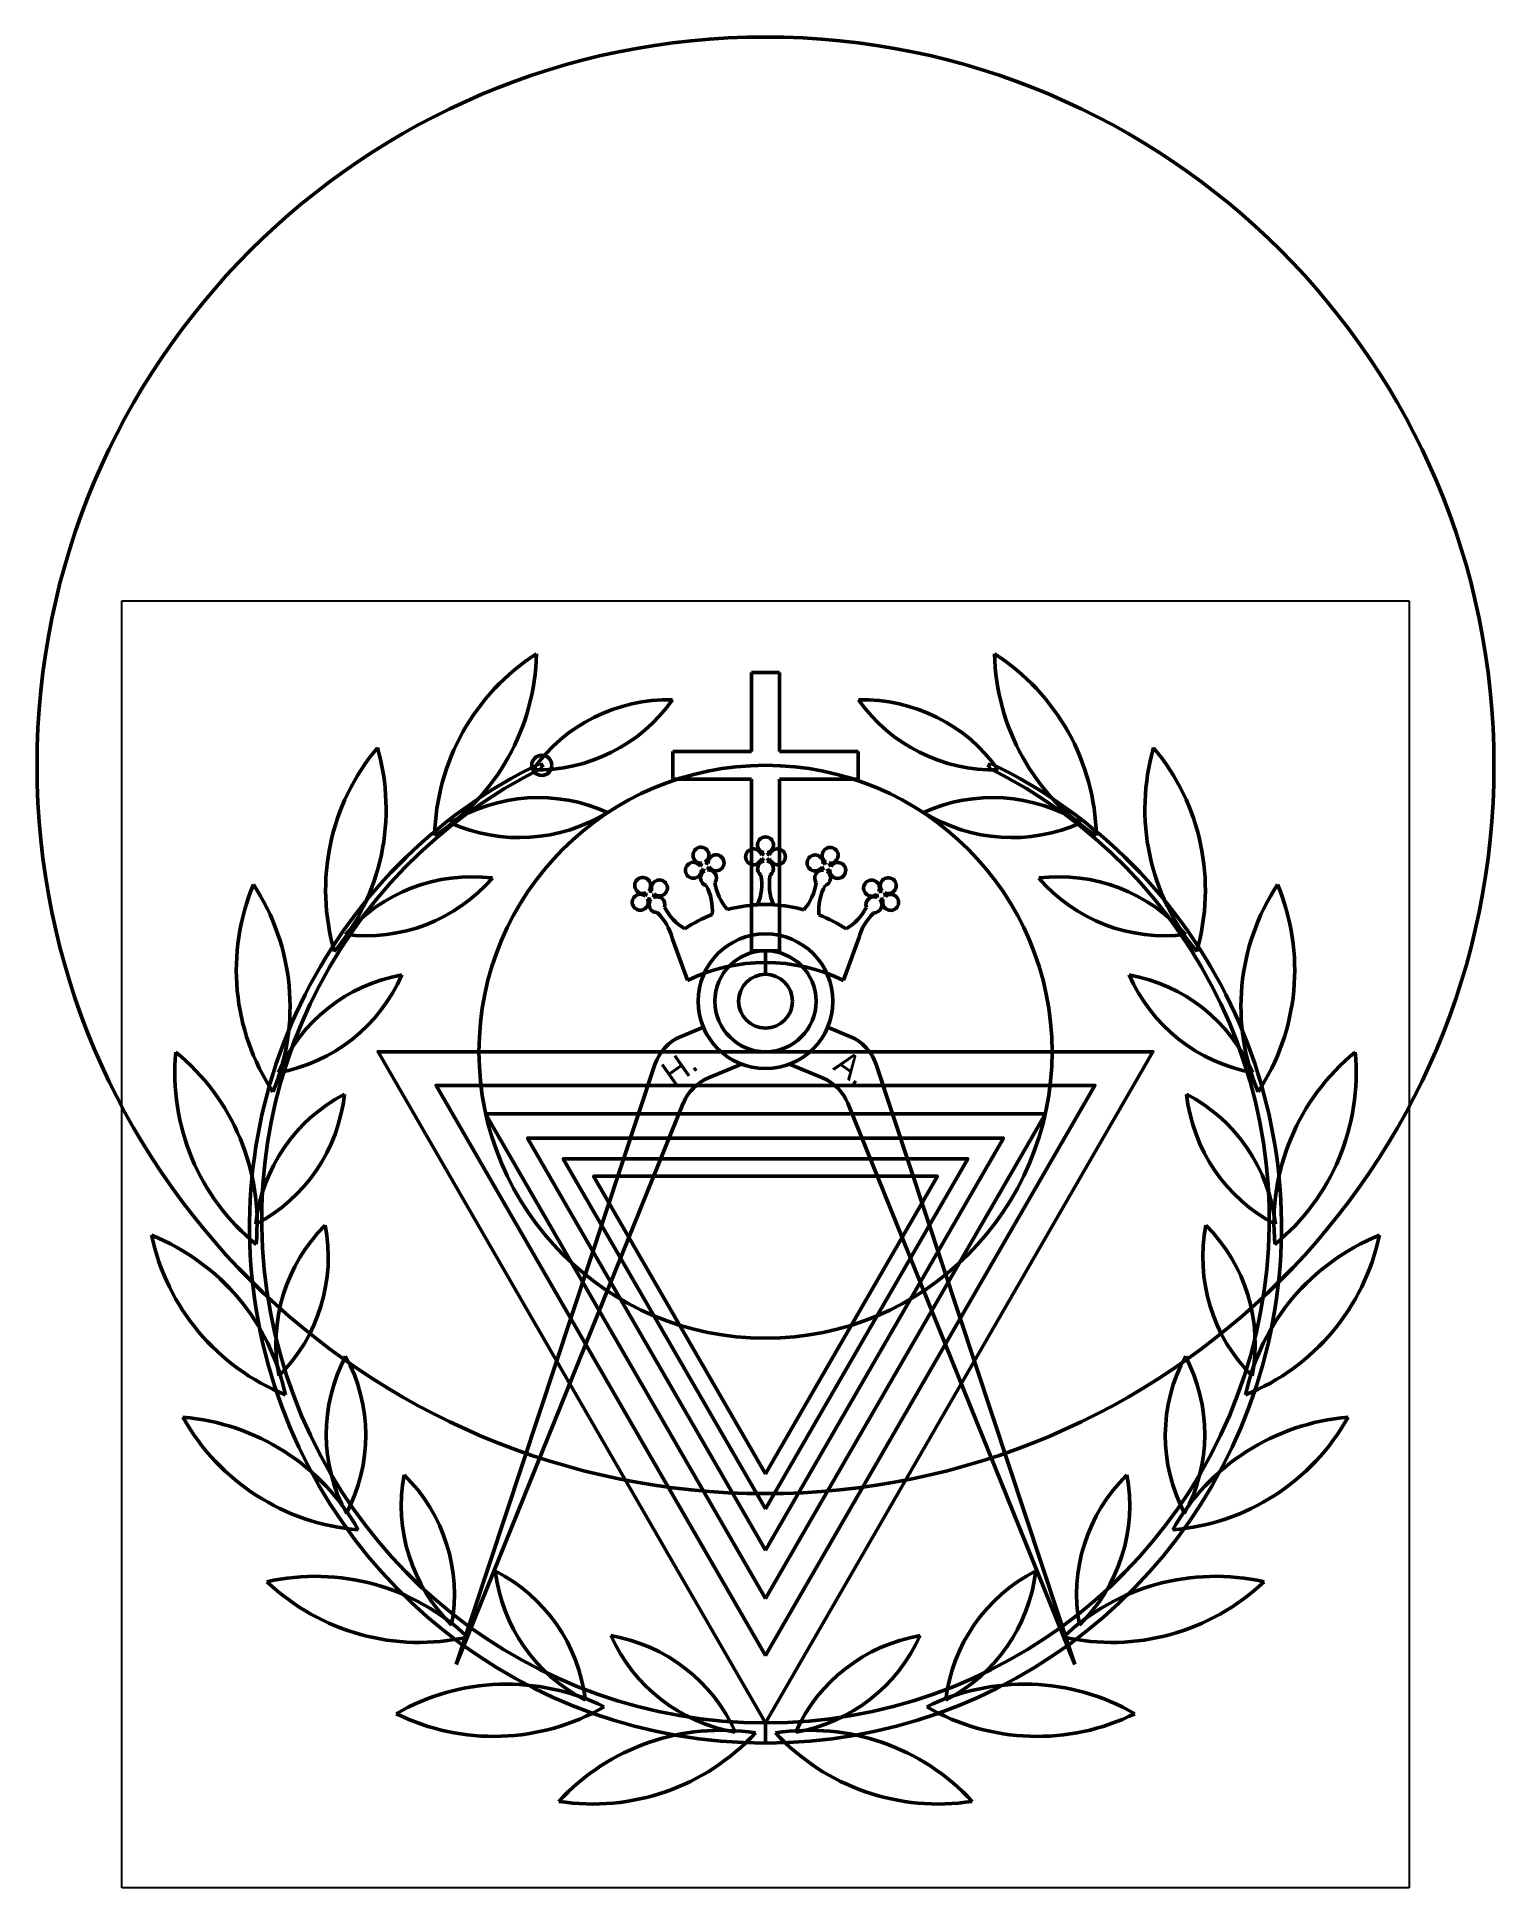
# Model space of a CAD drawing. Header units: inches. Extents: x -20 to 466, y -168 to 20.
# Drawn here: x 419.2 to 466.4, y -167.9 to -108 of the extents above.
import ezdxf

# ---------------------------------------------------------------- set-up
doc = ezdxf.new("R2010")
doc.units = ezdxf.units.IN
doc.header["$MEASUREMENT"] = 0
for name, color, linetype, lineweight in [('compasses - outline', 7, 'Continuous', 50), ('cross - outline', 7, 'Continuous', 50), ('crown - outline', 7, 'Continuous', 50), ('crown - text', 7, 'Continuous', 50), ('laurels - outline', 7, 'Continuous', 50), ('triangles - green', 7, 'Continuous', 50), ('triangles - white', 7, 'Continuous', 50)]:
    doc.layers.add(name, color=color, linetype=linetype, lineweight=lineweight)
doc.layers.add('image', color=7, linetype='Continuous', transparency=0.9)
doc.styles.get("Standard").update_dxf_attribs({"font": 'arial.ttf'})
picture_1 = doc.add_image_def('image1.jpg', size_in_pixel=(300, 300))

# ---------------------------------------------------------------- blocks, each defined once
blk = doc.blocks.new('*U7')
at = {"layer": 'laurels - outline'}
for centre, radius, start, end in [((0.06, 5.365), 5.415, 279.74943, 335.8944), ((5.919, -2.183), 5.415, 99.74943, 155.8944), ((1.433, -7.073), 7.162, 42.74732, 98.89229), ((5.585, 4.865), 7.162, 222.74732, 278.89229)]:
    blk.add_arc(centre, radius, start, end, dxfattribs=at)
blk = doc.blocks.new('*U9')
at = {"layer": 'laurels - outline', "color": 0, "linetype": 'ByBlock', "lineweight": -2, "transparency": 16777216}
for p, rotation in [((10.951, 14.027), 138.4152199003649), ((14.125, 10.212), 121.113317412959), ((16.022, 5.626), 103.8114149255531), ((16.468, 0.682), 86.50951243814723), ((15.424, -4.17), 69.20760995074136), ((12.984, -8.492), 51.9057074633355), ((9.37, -11.893), 34.60380497592958), ((4.907, -14.065), 17.3019024885237)]:
    blk.add_blockref('*U7', p, dxfattribs=dict(at, rotation=rotation))
blk.add_blockref('*U7', (0, -14.812), dxfattribs=at)
blk = doc.blocks.new('*U10')
at = {"layer": 'laurels - outline'}
for centre, radius, start, end in [((0.06, 5.365), 5.415, 279.74943, 335.8944), ((5.919, -2.183), 5.415, 99.74943, 155.8944), ((1.433, -7.073), 7.162, 42.74732, 98.89229), ((5.585, 4.865), 7.162, 222.74732, 278.89229)]:
    blk.add_arc(centre, radius, start, end, dxfattribs=at)
blk = doc.blocks.new('*U11')
at = {"layer": 'laurels - outline', "color": 0, "linetype": 'ByBlock', "lineweight": -2, "transparency": 16777216}
for p, rotation in [((10.951, 14.027), 138.4152199003649), ((14.125, 10.212), 121.113317412959), ((16.022, 5.626), 103.8114149255531), ((16.468, 0.682), 86.50951243814723), ((15.424, -4.17), 69.20760995074136), ((12.984, -8.492), 51.9057074633355), ((9.37, -11.893), 34.60380497592958), ((4.907, -14.065), 17.3019024885237)]:
    blk.add_blockref('*U10', p, dxfattribs=dict(at, rotation=rotation))
blk.add_blockref('*U10', (0, -14.812), dxfattribs=at)

msp = doc.modelspace()

# ---------------------------------------------------------------- linework, layer by layer
at = {"layer": 'compasses - outline'}
for p, q in [((442.78, -138.326), (442.78, -137.561)), ((440.768, -140.036), (440.047, -140.337)), ((444.791, -140.036), (445.513, -140.337)), ((439.2, -141.25), (432.769, -160.666)), ((442.002, -141.234), (440.934, -141.679)), ((443.557, -141.234), (444.626, -141.679)), ((446.36, -141.25), (452.791, -160.666)), ((440.12, -142.501), (432.769, -160.666)), ((445.439, -142.501), (452.791, -160.666))]:
    msp.add_line(p, q, dxfattribs=at)
for radius in [2.179, 1.636, 0.872]:
    msp.add_circle((442.78, -139.198), radius, dxfattribs=at)
for centre, start, end in [((440.624, -141.722), 112.62888, 161.67423), ((444.936, -141.722), 18.32577, 67.37112), ((441.511, -143.064), 112.62888, 157.96693), ((444.049, -143.064), 22.03307, 67.37112)]:
    msp.add_arc(centre, 1.5, start, end, dxfattribs=at)
at = {"layer": 'cross - outline'}
for p, q in [((443.23, -128.561), (442.33, -128.561)), ((442.33, -128.561), (442.33, -131.111)), ((443.23, -128.561), (443.23, -131.111)), ((439.78, -132.011), (439.78, -131.111)), ((439.78, -131.111), (442.33, -131.111)), ((443.23, -131.111), (445.78, -131.111)), ((445.78, -131.111), (445.78, -132.011)), ((442.33, -132.011), (439.78, -132.011)), ((442.33, -132.011), (442.33, -137.561)), ((445.78, -132.011), (443.23, -132.011)), ((443.23, -132.011), (443.23, -137.561)), ((442.33, -137.561), (443.23, -137.561))]:
    msp.add_line(p, q, dxfattribs=at)
at = {"layer": 'crown - outline'}
for p, q in [((440.254, -138.521), (439.758, -137.159)), ((445.306, -138.521), (445.802, -137.159))]:
    msp.add_line(p, q, dxfattribs=at)
for centre, radius, start, end in [((442.78, -134.136), 0.258, 282.20355, 257.79645), ((440.446, -134.959), 0.258, 30.51683, 6.10974), ((440.692, -134.471), 0.258, 300.51683, 276.10974), ((440.403, -134.631), 0.331, 323.44184, 343.18473), ((441.019, -134.427), 0.331, 233.44184, 253.18473), ((441.18, -134.716), 0.258, 210.51683, 186.10974), ((442.393, -134.522), 0.258, 12.20355, 347.79645), ((442.78, -134.908), 0.258, 102.20355, 234.09183), ((442.455, -134.197), 0.331, 305.12855, 324.87145), ((442.455, -134.847), 0.331, 35.12855, 54.87145), ((443.104, -134.197), 0.331, 215.12855, 234.87145), ((443.104, -134.847), 0.331, 125.12855, 144.87145), ((442.78, -134.908), 0.258, 306.00751, 77.79645), ((443.166, -134.522), 0.258, 192.20355, 167.79645), ((444.384, -134.721), 0.258, 353.84005, 329.43295), ((444.873, -134.476), 0.258, 263.84005, 239.43295), ((444.545, -134.432), 0.331, 286.76505, 306.50795), ((445.162, -134.637), 0.331, 196.76505, 216.50795), ((445.118, -134.964), 0.258, 173.84005, 149.43295), ((438.805, -135.451), 0.258, 318.93068, 294.52358), ((439.346, -135.53), 0.258, 228.93068, 204.52358), ((440.934, -135.204), 0.258, 120.51683, 252.40512), ((440.607, -135.248), 0.331, 53.44184, 73.18473), ((441.223, -135.044), 0.331, 143.44184, 163.18473), ((440.934, -135.204), 0.258, 324.3208, 96.10974), ((442.794, -135.128), 1.666, 187.81863, 221.43993), ((440.994, -135.42), 1.663, 336.82488, 10.48655), ((444.569, -135.42), 1.666, 169.50534, 203.12665), ((442.773, -135.132), 1.663, 318.46138, 352.12305), ((444.629, -135.209), 0.258, 83.84005, 215.72833), ((444.34, -135.049), 0.331, 16.76505, 36.50795), ((444.629, -135.209), 0.258, 287.64401, 59.43295), ((444.957, -135.253), 0.331, 106.76505, 126.50795), ((446.211, -135.537), 0.258, 335.47655, 311.06945), ((446.752, -135.458), 0.258, 245.47655, 221.06945), ((438.726, -135.992), 0.258, 48.93068, 24.52358), ((438.581, -135.695), 0.331, 341.85568, 1.59857), ((438.97, -136.216), 0.331, 71.85568, 91.59857), ((439.102, -135.306), 0.331, 251.85568, 271.59857), ((439.267, -136.071), 0.258, 138.93068, 270.81896), ((439.491, -135.827), 0.331, 161.85568, 181.59857), ((439.267, -136.071), 0.258, 342.73464, 114.52358), ((439.399, -136.251), 1.663, 355.13816, 28.79983), ((446.167, -136.259), 1.666, 151.14184, 184.76315), ((446.29, -136.078), 0.258, 65.47655, 197.36483), ((446.29, -136.078), 0.258, 269.28051, 41.06945), ((446.066, -135.834), 0.331, 358.40155, 18.14445), ((446.455, -135.313), 0.331, 268.40155, 288.14445), ((446.587, -136.223), 0.331, 88.40155, 108.14445), ((446.831, -135.999), 0.258, 155.47655, 131.06945), ((446.975, -135.702), 0.331, 178.40155, 198.14445), ((438.141, -137.548), 1.663, 13.55201, 47.21367), ((441.008, -135.411), 1.666, 206.23247, 239.85378), ((442.774, -140.78), 4.713, 111.37363, 123.52501), ((442.774, -140.78), 4.713, 93.06034, 105.11117), ((442.774, -140.78), 4.713, 86.79789, 93.06034), ((442.774, -140.78), 4.713, 74.69684, 86.79789), ((442.774, -140.78), 4.713, 56.33334, 68.43439), ((444.553, -135.419), 1.663, 300.09788, 333.75955), ((447.418, -137.558), 1.666, 132.77834, 166.39965), ((442.78, -143.76), 5.816, 64.25865, 115.74135)]:
    msp.add_arc(centre, radius, start, end, dxfattribs=at)
at = {"layer": 'laurels - outline'}
for p, q in [((435.573, -131.636), (435.507, -131.487)), ((449.987, -131.636), (450.052, -131.487)), ((442.78, -162.56), (442.78, -163.211))]:
    msp.add_line(p, q, dxfattribs=at)
for centre, radius in [((442.78, -131.561), 23.575), ((442.78, -140.834), 9.273), ((435.54, -131.561), 0.326)]:
    msp.add_circle(centre, radius, dxfattribs=at)
for centre, radius, start, end in [((439.631, -134.814), 5.372, 88.52024, 144.66522), ((435.387, -126.337), 5.372, 268.52024, 324.66522), ((445.929, -134.814), 5.372, 35.33478, 91.47976), ((450.172, -126.337), 5.372, 215.33478, 271.47976), ((442.78, -146.516), 16.696, 115.82182, 64.17818), ((442.78, -146.258), 16.302, 116.2374, 63.76259)]:
    msp.add_arc(centre, radius, start, end, dxfattribs=at)
at = {"layer": 'triangles - green'}
for points in [[(442.78, -162.553), (455.319, -140.834), (430.24, -140.834)], [(442.78, -154.498), (448.343, -144.861), (437.216, -144.861)]]:
    msp.add_lwpolyline(points, close=True, dxfattribs=at)
at = {"layer": 'triangles - white'}
for points in [[(442.78, -160.381), (453.438, -141.92), (432.121, -141.92)], [(442.78, -158.535), (451.839, -142.843), (433.72, -142.843)], [(442.78, -156.966), (450.48, -143.628), (435.079, -143.628)], [(442.78, -155.632), (449.325, -144.295), (436.234, -144.295)]]:
    msp.add_lwpolyline(points, close=True, dxfattribs=at)

# ---------------------------------------------------------------- block references
at = {"layer": 'laurels - outline', "extrusion": (0, 0, -1), "zscale": -1}
msp.add_blockref('*U11', (-442.78, -148.074), dxfattribs=at)
at = {"layer": 'laurels - outline'}
msp.add_blockref('*U9', (442.78, -148.074), dxfattribs=at)

# ---------------------------------------------------------------- texts
at = {"layer": 'crown - text', "char_height": 0.8, "attachment_point": 5}
for s, insert, rotation in [('{\\fAlgerian|b0|i0|c0|p82;H.}', (439.992, -141.345), 35.13112), ('{\\fAlgerian|b0|i0|c0|p82;A.}', (445.568, -141.345), 324.86888)]:
    msp.add_mtext_dynamic_manual_height_columns(s, width=1.97595, gutter_width=17.216, heights=[0], dxfattribs=dict(at, insert=insert, rotation=rotation))

# ---------------------------------------------------------------- pictures from other files: only their frames are drawn
at = {"layer": 'image'}
image = msp.add_image(picture_1, insert=(421.946, -167.901), size_in_units=(41.667, 41.667), dxfattribs=at)
image.dxf.flags = 7

doc.saveas('drawing.dxf')
